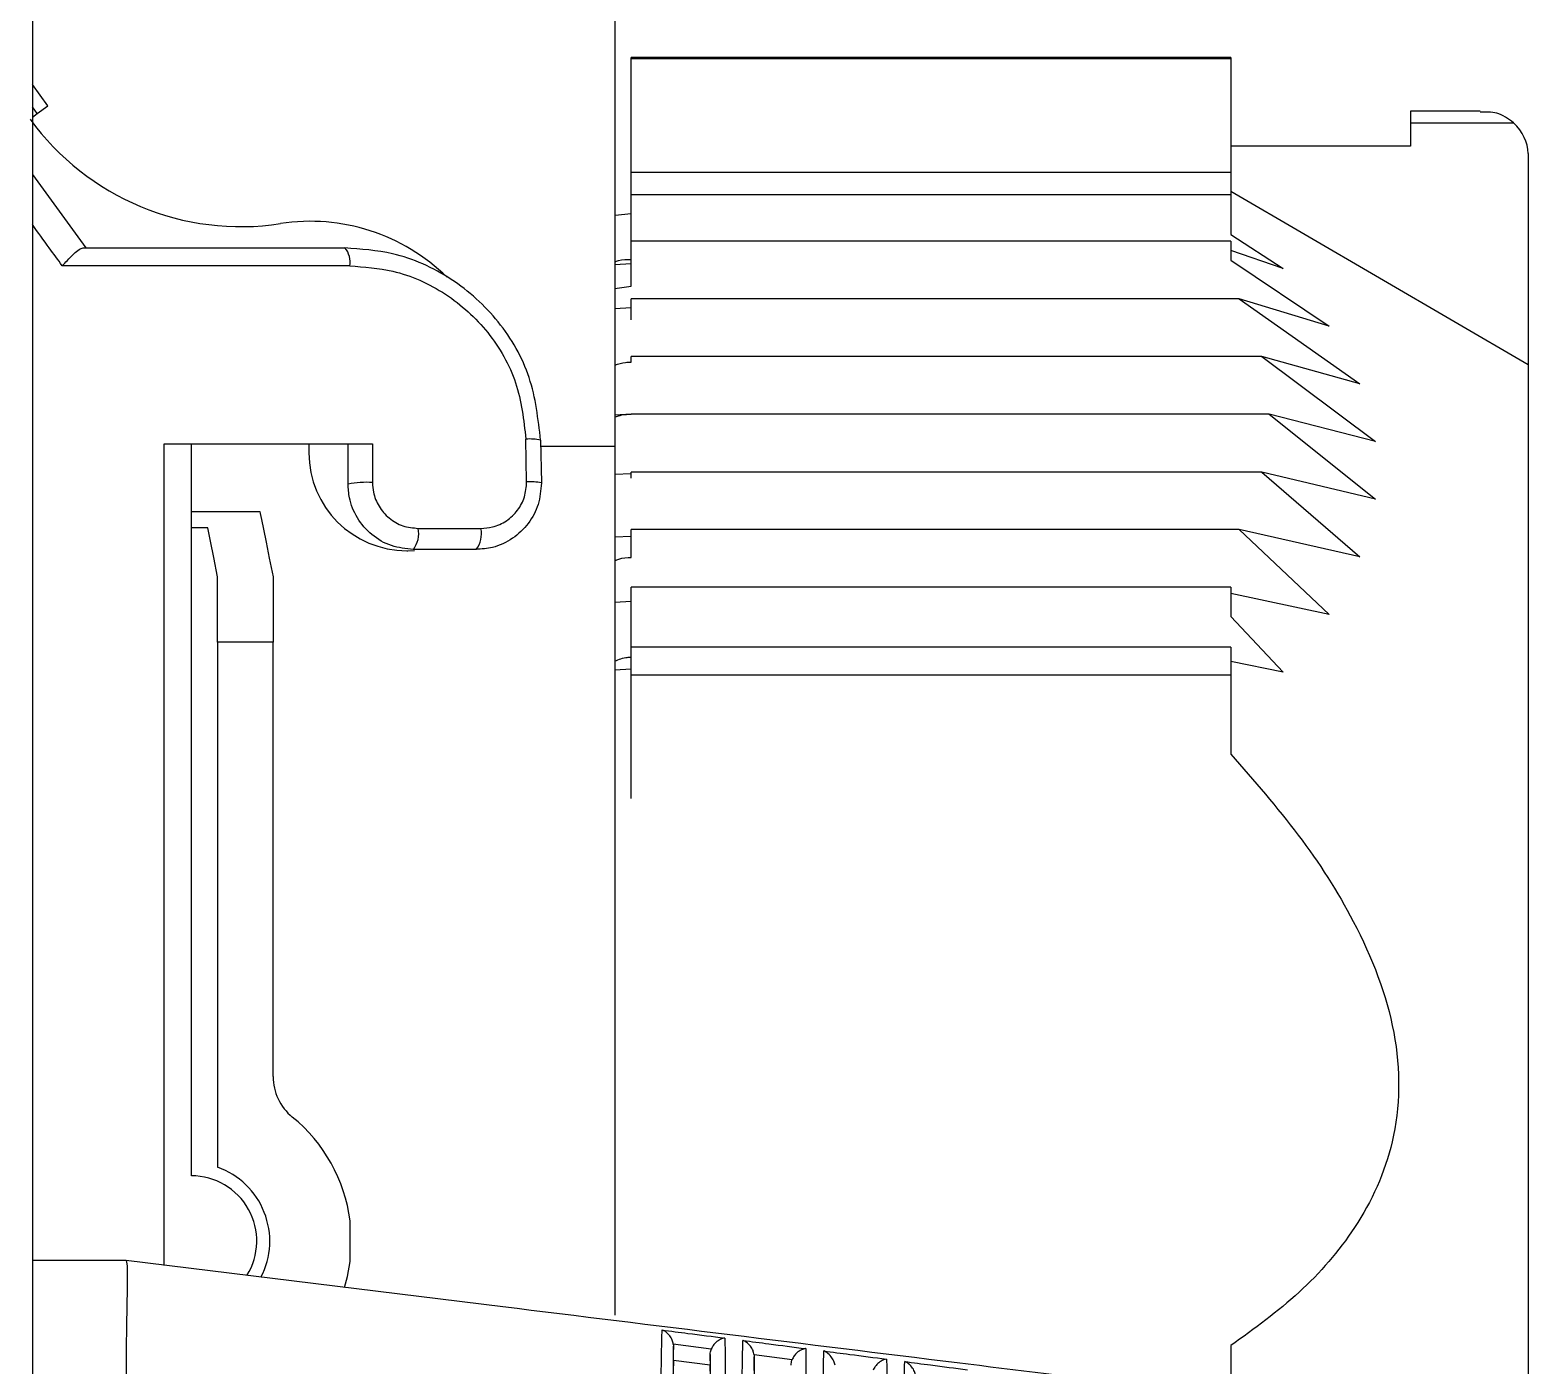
# Model space of a CAD drawing. Extents: x 7 to 135, y 3 to 97.
# Drawn here: x 132.733 to 133.881, y 42.022 to 43.045 of the extents above; entities that cross this region are included whole.
import ezdxf

# ---------------------------------------------------------------- set-up
doc = ezdxf.new("R2010")
doc.units = 0
doc.header["$MEASUREMENT"] = 0
doc.layers.add('OBJECT', color=7, linetype='CONTINUOUS')

msp = doc.modelspace()

# ---------------------------------------------------------------- linework, layer by layer
at = {"layer": 'OBJECT'}
for p, q in [((132.7346, 44.7015), (132.7346, 40.7239)), ((133.1811, 43.2564), (133.1811, 42.7255)), ((133.6533, 43.0234), (133.1936, 43.0234)), ((133.1936, 43.0225), (133.1936, 43.0234)), ((133.6533, 43.0225), (133.1936, 43.0225)), ((133.1936, 42.9354), (133.1936, 43.0225)), ((133.6533, 43.0234), (133.6533, 43.0225)), ((133.6533, 43.0225), (133.6533, 42.9354)), ((132.7465, 42.9863), (132.7346, 43.0027)), ((132.7384, 42.9804), (132.7346, 42.9856)), ((132.7384, 42.9804), (132.7465, 42.9863)), ((132.7346, 42.9776), (132.7384, 42.9804)), ((133.8443, 42.9823), (133.7911, 42.9823)), ((133.7911, 42.9823), (133.7911, 42.9734)), ((133.7911, 42.9734), (133.7911, 42.9556)), ((133.7911, 42.9734), (133.87, 42.9734)), ((133.7911, 42.9556), (133.6533, 42.9556)), ((133.8811, 42.9499), (133.8811, 42.7879)), ((132.7346, 42.9337), (132.7755, 42.8775)), ((133.6533, 42.9354), (133.1936, 42.9354)), ((133.1936, 42.9183), (133.1936, 42.9354)), ((133.6533, 42.9354), (133.6533, 42.9183)), ((133.1936, 42.8826), (133.1936, 42.9183)), ((133.6533, 42.9183), (133.1936, 42.9183)), ((133.8811, 42.7879), (133.6533, 42.9207)), ((133.6533, 42.9183), (133.6533, 42.8877)), ((133.1936, 42.8483), (133.1936, 42.8826)), ((133.6533, 42.8826), (133.1936, 42.8826)), ((133.6533, 42.8877), (133.6935, 42.8617)), ((133.6533, 42.8826), (133.6533, 42.8681)), ((133.6935, 42.8617), (133.6533, 42.8754)), ((133.1936, 42.8654), (133.1811, 42.8646)), ((133.6533, 42.8681), (133.7286, 42.8175)), ((133.1811, 42.8463), (133.1936, 42.8483)), ((133.1936, 42.8224), (133.1936, 42.8384)), ((133.6598, 42.8384), (133.1936, 42.8384)), ((133.6598, 42.8384), (133.7523, 42.7733)), ((133.7286, 42.8175), (133.6598, 42.8384)), ((133.1936, 42.8316), (133.1811, 42.8308)), ((133.1936, 42.79), (133.1936, 42.7942)), ((133.6771, 42.7942), (133.1936, 42.7942)), ((133.6771, 42.7942), (133.7643, 42.7291)), ((133.7523, 42.7733), (133.6771, 42.7942)), ((133.8811, 42.7879), (133.8811, 41.9203)), ((133.1936, 42.75), (133.1811, 42.7493)), ((133.6828, 42.75), (133.1936, 42.75)), ((133.6828, 42.75), (133.7643, 42.685)), ((133.7643, 42.7291), (133.6828, 42.75)), ((133.1135, 42.6982), (133.1129, 42.731)), ((132.8566, 42.1665), (132.8566, 42.7275)), ((132.9466, 42.7275), (132.9466, 42.7205)), ((132.9766, 42.6965), (132.9766, 42.7275)), ((132.9953, 42.7275), (132.9953, 42.6976)), ((133.1242, 42.7301), (133.1248, 42.6974)), ((133.1243, 42.7255), (133.1811, 42.7255)), ((133.1811, 42.7255), (133.1811, 42.0598)), ((133.1936, 42.7045), (133.1811, 42.7038)), ((133.1936, 42.701), (133.1936, 42.7058)), ((133.6771, 42.7058), (133.1936, 42.7058)), ((133.6771, 42.7058), (133.7523, 42.6408)), ((133.7643, 42.685), (133.6771, 42.7058)), ((132.8566, 42.6755), (132.9089, 42.6755)), ((132.869, 42.663), (132.8566, 42.663)), ((133.1936, 42.6403), (133.1936, 42.6617)), ((133.6598, 42.6617), (133.1936, 42.6617)), ((133.6598, 42.6617), (133.7286, 42.5966)), ((133.7523, 42.6408), (133.6598, 42.6617)), ((133.1936, 42.6565), (133.1811, 42.6558)), ((133.0216, 42.6455), (133.0225, 42.6455)), ((133.0225, 42.6455), (133.0275, 42.6457)), ((133.0748, 42.6465), (133.0266, 42.6465)), ((132.8766, 42.5755), (132.8766, 42.6255)), ((132.9191, 42.6255), (132.9191, 42.5755)), ((133.1936, 42.5717), (133.1936, 42.6175)), ((133.6533, 42.6175), (133.1936, 42.6175)), ((133.6533, 42.6175), (133.6533, 42.595)), ((133.1936, 42.6065), (133.1811, 42.6058)), ((133.7286, 42.5966), (133.6533, 42.6128)), ((133.6533, 42.595), (133.6935, 42.5524)), ((132.9191, 42.5755), (132.8766, 42.5755)), ((132.8766, 42.5755), (132.8766, 42.1731)), ((132.9191, 42.2426), (132.9191, 42.5755)), ((133.6533, 42.5717), (133.1936, 42.5717)), ((133.1936, 42.5501), (133.1936, 42.5717)), ((133.6533, 42.5717), (133.6533, 42.5501)), ((133.6935, 42.5524), (133.6533, 42.5607)), ((133.1936, 42.5546), (133.1811, 42.5539)), ((133.1936, 42.4557), (133.1936, 42.5501)), ((133.6533, 42.5501), (133.1936, 42.5501)), ((133.6533, 42.5501), (133.6533, 42.4895)), ((132.9781, 42.1009), (132.9781, 42.1321)), ((132.8066, 42.1015), (132.7346, 42.1015)), ((132.8066, 42.1015), (132.8066, 42.1015)), ((133.0953, 42.0661), (132.8066, 42.1015)), ((133.255, 42.0337), (133.2259, 42.0374)), ((133.226, 42.025), (133.226, 42.036)), ((133.6533, 42.0364), (133.6533, 42.0017)), ((133.2542, 42.0215), (133.226, 42.025)), ((133.2542, 42.0297), (133.2542, 42.0215)), ((133.317, 42.0256), (133.2879, 42.0294)), ((133.288, 42.0174), (133.288, 42.0279))]:
    msp.add_line(p, q, dxfattribs=at)
at = {"layer": 'OBJECT', "flags": 128}
for points in [[(133.1936, 42.9035), (133.1814, 42.9023), (133.1811, 42.9022)], [(132.9089, 42.6755), (132.9093, 42.674), (132.9102, 42.6694), (132.9117, 42.6621), (132.9137, 42.6521), (132.9162, 42.6397), (132.9191, 42.6255)], [(132.8766, 42.6255), (132.8736, 42.6402), (132.8711, 42.6528), (132.869, 42.663)], [(133.0304, 42.6626), (133.0594, 42.6626), (133.0785, 42.6625)], [(132.9739, 42.081), (132.9761, 42.0894), (132.9781, 42.1009)]]:
    msp.add_lwpolyline(points, dxfattribs=at)
at = {"layer": 'OBJECT'}
for centre, radius, start, end in [((132.8946, 43.0938), 0.2, 216, 278.6957), ((132.9475, 42.7479), 0.15, 45.5808, 98.6957), ((132.9615, 42.8667), 0.0167, 349.6954, 40.2437), ((133.1159, 42.6945), 0.0366, 76.876, 94.6669), ((133.0216, 42.7205), 0.075, 180, 270), ((132.9899, 42.6306), 0.0673, 85.3356, 101.3652), ((133.1165, 42.6609), 0.0374, 77.2268, 94.5803), ((133.0112, 42.6586), 0.0196, 322.0015, 11.8115), ((133.0594, 42.6585), 0.0195, 321.9627, 11.8116), ((132.9591, 42.2426), 0.04, 180, 230.8931), ((132.8566, 42.1165), 0.1225, 7.326, 50.8931), ((132.8566, 42.1165), 0.06, 332.5314, 70.5288), ((132.8566, 42.1165), 0.05, 328.1886, 90)]:
    msp.add_arc(centre, radius, start, end, dxfattribs=at)
msp.add_ellipse((133.8186, 42.9499), major_axis=(0.0625, 0), ratio=0.662083, start_param=0, end_param=0.605219, dxfattribs=at)
for points, knots in [([(133.87, 42.9734), (133.8659, 42.9764), (133.8584, 42.982), (133.8487, 42.9816), (133.8443, 42.9814)], [0, 0, 0, 0, 0.5448605, 1, 1, 1, 1]), ([(132.7575, 42.8638), (132.7542, 42.8684), (132.7466, 42.8789), (132.7389, 42.8894), (132.7346, 42.8954)], [0, 0, 0, 0, 0.433754, 1, 1, 1, 1]), ([(132.7575, 42.8638), (132.7576, 42.8639), (132.7589, 42.8652), (132.762, 42.8685), (132.7664, 42.873), (132.7705, 42.8767), (132.7725, 42.8773), (132.7735, 42.8775)], [0, 0, 0, 0, 0.008356, 0.186426, 0.481884, 0.747042, 1, 1, 1, 1]), ([(132.7735, 42.8775), (132.8358, 42.8775), (132.9027, 42.8775), (132.9695, 42.8775), (132.9742, 42.8775)], [0, 0, 0, 0, 0.930023, 1, 1, 1, 1]), ([(133.1242, 42.7301), (133.1223, 42.7464), (133.1187, 42.7791), (133.0935, 42.8226), (133.0569, 42.8557), (133.015, 42.8745), (132.9865, 42.8766), (132.9742, 42.8775)], [0, 0, 0, 0, 0.208662, 0.417283, 0.626122, 0.838941, 1, 1, 1, 1]), ([(133.1811, 42.8668), (133.182, 42.8672), (133.186, 42.8687), (133.1903, 42.8687), (133.1936, 42.8686)], [0, 0, 0, 0, 0.2331028, 1, 1, 1, 1]), ([(132.9779, 42.8637), (132.9732, 42.8637), (132.8998, 42.8638), (132.8263, 42.8638), (132.7575, 42.8638)], [0, 0, 0, 0, 0.063733, 1, 1, 1, 1]), ([(132.9779, 42.8637), (132.989, 42.8629), (133.0146, 42.8611), (133.0523, 42.8441), (133.0853, 42.8142), (133.1079, 42.775), (133.1113, 42.7456), (133.1129, 42.731)], [0, 0, 0, 0, 0.161508, 0.374624, 0.583394, 0.791695, 1, 1, 1, 1]), ([(133.1811, 42.7877), (133.1838, 42.7886), (133.1879, 42.7899), (133.1922, 42.79), (133.1936, 42.79)], [0, 0, 0, 0, 0.661635, 1, 1, 1, 1]), ([(133.1811, 42.7477), (133.1829, 42.7484), (133.1869, 42.75), (133.1912, 42.75), (133.1936, 42.75)], [0, 0, 0, 0, 0.442946, 1, 1, 1, 1]), ([(132.8356, 42.7275), (132.866, 42.7275), (132.9192, 42.7275), (132.9725, 42.7275), (132.9953, 42.7275)], [0, 0, 0, 0, 0.571196, 1, 1, 1, 1]), ([(132.8356, 42.0979), (132.8356, 42.1026), (132.8356, 42.3128), (132.8356, 42.5225), (132.8356, 42.7275)], [0, 0, 0, 0, 0.022315, 1, 1, 1, 1]), ([(133.0266, 42.6465), (133.0209, 42.6471), (133.0095, 42.6482), (132.9943, 42.6571), (132.9831, 42.6701), (132.9774, 42.684), (132.9768, 42.693), (132.9766, 42.6965)], [0, 0, 0, 0, 0.21954, 0.440494, 0.657208, 0.867456, 1, 1, 1, 1]), ([(132.9953, 42.6976), (132.9955, 42.6952), (132.9959, 42.6889), (132.9999, 42.6791), (133.0078, 42.67), (133.0184, 42.6637), (133.0264, 42.663), (133.0304, 42.6626)], [0, 0, 0, 0, 0.131882, 0.34099, 0.55715, 0.778708, 1, 1, 1, 1]), ([(133.1248, 42.6974), (133.1243, 42.6918), (133.1234, 42.6807), (133.1153, 42.6658), (133.1031, 42.6542), (133.0888, 42.6475), (133.079, 42.6468), (133.0748, 42.6465)], [0, 0, 0, 0, 0.207762, 0.414246, 0.624283, 0.84038, 1, 1, 1, 1]), ([(133.0785, 42.6625), (133.0814, 42.6628), (133.0884, 42.6633), (133.0983, 42.6679), (133.1069, 42.676), (133.1126, 42.6865), (133.1132, 42.6943), (133.1135, 42.6982)], [0, 0, 0, 0, 0.160433, 0.37763, 0.588082, 0.793922, 1, 1, 1, 1]), ([(133.1811, 42.6378), (133.1821, 42.6383), (133.186, 42.6401), (133.1904, 42.6402), (133.1936, 42.6403)], [0, 0, 0, 0, 0.255711, 1, 1, 1, 1]), ([(133.1811, 42.561), (133.1842, 42.5622), (133.1883, 42.5638), (133.1926, 42.5639), (133.1936, 42.5639)], [0, 0, 0, 0, 0.771147, 1, 1, 1, 1]), ([(133.6533, 42.4895), (133.6711, 42.4692), (133.7066, 42.4286), (133.7525, 42.3575), (133.784, 42.2761), (133.7827, 42.193), (133.7518, 42.1267), (133.7073, 42.0754), (133.6713, 42.0494), (133.6533, 42.0364)], [0, 0, 0, 0, 0.132478, 0.264598, 0.424795, 0.586022, 0.731881, 0.865749, 1, 1, 1, 1]), ([(132.8066, 42.1015), (132.8069, 42.1001), (132.8074, 42.0974), (132.8073, 42.0766), (132.8065, 42.0469), (132.8066, 42.022), (132.8066, 42.01)], [0, 0, 0, 0, 0.253585, 0.507165, 0.760848, 1, 1, 1, 1]), ([(133.8017, 41.9788), (133.796, 41.9795), (133.7676, 41.9831), (133.6482, 41.9978), (133.4184, 42.0263), (133.2113, 42.0518), (133.0953, 42.0661)], [0, 0, 0, 0, 0.024148, 0.120739, 0.507103, 1, 1, 1, 1]), ([(133.2159, 41.957), (133.2159, 41.9634), (133.2162, 41.9829), (133.2166, 42.0121), (133.217, 42.0351), (133.2172, 42.045), (133.2173, 42.0477), (133.2173, 42.0484)], [0, 0, 0, 0, 0.147377, 0.444496, 0.741155, 0.94022, 1, 1, 1, 1]), ([(133.2173, 42.0484), (133.2239, 42.0475), (133.24, 42.0454), (133.256, 42.0434), (133.2654, 42.0421)], [0, 0, 0, 0, 0.412556, 1, 1, 1, 1]), ([(133.2259, 42.0374), (133.2257, 42.0385), (133.2252, 42.0409), (133.2231, 42.0443), (133.2204, 42.0469), (133.2183, 42.048), (133.2174, 42.0483), (133.2173, 42.0484)], [0, 0, 0, 0, 0.192788, 0.42965, 0.749297, 0.992263, 1, 1, 1, 1]), ([(133.2654, 42.0421), (133.2654, 42.0421), (133.2642, 42.042), (133.2619, 42.0413), (133.2589, 42.0393), (133.2564, 42.0366), (133.2555, 42.0346), (133.255, 42.0337)], [0, 0, 0, 0, 0.007981, 0.299092, 0.602914, 0.800701, 1, 1, 1, 1]), ([(133.2654, 42.0421), (133.2654, 42.0415), (133.2655, 42.0392), (133.2656, 42.0306), (133.2657, 42.0105), (133.2656, 41.9806), (133.2655, 41.9591), (133.2654, 41.9506)], [0, 0, 0, 0, 0.059553, 0.208064, 0.505163, 0.802608, 1, 1, 1, 1]), ([(133.226, 42.036), (133.2259, 42.0311), (133.2257, 42.0214), (133.2255, 41.9926), (133.2254, 41.9679), (133.2253, 41.9548)], [0, 0, 0, 0, 0.320861, 0.641679, 1, 1, 1, 1]), ([(133.2259, 42.0374), (133.2259, 42.0374), (133.226, 42.0369), (133.226, 42.0365), (133.226, 42.036)], [0, 0, 0, 0, 0.0203071, 1, 1, 1, 1]), ([(133.2542, 42.0297), (133.2543, 42.0309), (133.2545, 42.0323), (133.2549, 42.0335), (133.255, 42.0337)], [0, 0, 0, 0, 0.9040635, 1, 1, 1, 1]), ([(133.2779, 41.9489), (133.278, 41.9554), (133.2782, 41.9749), (133.2786, 42.0041), (133.279, 42.027), (133.2792, 42.0369), (133.2793, 42.0397), (133.2793, 42.0403)], [0, 0, 0, 0, 0.148954, 0.449261, 0.749101, 0.940502, 1, 1, 1, 1]), ([(133.2793, 42.0403), (133.2859, 42.0395), (133.302, 42.0374), (133.318, 42.0353), (133.3274, 42.0341)], [0, 0, 0, 0, 0.412527, 1, 1, 1, 1]), ([(133.2879, 42.0294), (133.2876, 42.0305), (133.2871, 42.0329), (133.285, 42.0364), (133.2823, 42.0389), (133.2802, 42.04), (133.2794, 42.0403), (133.2793, 42.0403)], [0, 0, 0, 0, 0.197195, 0.440804, 0.768929, 0.992204, 1, 1, 1, 1]), ([(133.3274, 42.0341), (133.3274, 42.0341), (133.3263, 42.034), (133.324, 42.0333), (133.321, 42.0313), (133.3185, 42.0286), (133.3175, 42.0266), (133.317, 42.0256)], [0, 0, 0, 0, 0.008079, 0.282732, 0.5938, 0.796128, 1, 1, 1, 1]), ([(133.3274, 42.0341), (133.3274, 42.0334), (133.3275, 42.031), (133.3276, 42.0221), (133.3277, 42.0016), (133.3276, 41.9718), (133.3274, 41.9507), (133.3274, 41.9426)], [0, 0, 0, 0, 0.059279, 0.209423, 0.509833, 0.8106, 1, 1, 1, 1]), ([(133.3399, 41.9409), (133.34, 41.9474), (133.3402, 41.9669), (133.3406, 41.9962), (133.341, 42.0188), (133.3412, 42.0288), (133.3413, 42.0316), (133.3413, 42.0323)], [0, 0, 0, 0, 0.150605, 0.454244, 0.757411, 0.940777, 1, 1, 1, 1]), ([(133.3413, 42.0323), (133.3479, 42.0314), (133.364, 42.0293), (133.38, 42.0272), (133.3894, 42.026)], [0, 0, 0, 0, 0.412497, 1, 1, 1, 1]), ([(133.3499, 42.0214), (133.3496, 42.0225), (133.349, 42.0249), (133.3468, 42.0284), (133.3441, 42.0309), (133.3421, 42.032), (133.3414, 42.0323), (133.3413, 42.0323)], [0, 0, 0, 0, 0.201837, 0.452546, 0.789369, 0.992111, 1, 1, 1, 1]), ([(133.226, 42.025), (133.2259, 42.0175), (133.2257, 42.0024), (133.2255, 41.9723), (133.2255, 41.9522), (133.2255, 41.9449)], [0, 0, 0, 0, 0.390005, 0.779955, 1, 1, 1, 1]), ([(133.2549, 41.9484), (133.2548, 41.9603), (133.2548, 41.984), (133.2546, 42.0136), (133.2543, 42.0242), (133.2542, 42.0297)], [0, 0, 0, 0, 0.327832, 0.655736, 1, 1, 1, 1]), ([(133.2548, 41.9417), (133.2547, 41.9546), (133.2547, 41.9805), (133.2544, 42.0069), (133.2543, 42.0178), (133.2542, 42.0215)], [0, 0, 0, 0, 0.396562, 0.79319, 1, 1, 1, 1]), ([(133.288, 42.0279), (133.2879, 42.0228), (133.2877, 42.0127), (133.2875, 41.9838), (133.2874, 41.9595), (133.2874, 41.9468)], [0, 0, 0, 0, 0.3247441, 0.6494484, 1, 1, 1, 1]), ([(133.2879, 42.0294), (133.2879, 42.0294), (133.288, 42.0288), (133.288, 42.0283), (133.288, 42.0279)], [0, 0, 0, 0, 0.0985, 1, 1, 1, 1]), ([(133.3162, 42.0215), (133.3163, 42.0227), (133.3165, 42.0242), (133.317, 42.0255), (133.317, 42.0256)], [0, 0, 0, 0, 0.873696, 1, 1, 1, 1]), ([(133.3894, 42.026), (133.3894, 42.026), (133.3886, 42.0259), (133.3866, 42.0254), (133.3836, 42.0236), (133.3808, 42.0208), (133.3796, 42.0186), (133.3791, 42.0176)], [0, 0, 0, 0, 0.0081507, 0.2069055, 0.5377494, 0.7912597, 1, 1, 1, 1]), ([(133.3894, 42.026), (133.3894, 42.0253), (133.3895, 42.0227), (133.3896, 42.0136), (133.3897, 41.9927), (133.3896, 41.9629), (133.3894, 41.9423), (133.3894, 41.9345)], [0, 0, 0, 0, 0.0590024, 0.2108554, 0.5147326, 0.8189782, 1, 1, 1, 1]), ([(133.4019, 41.9329), (133.402, 41.9394), (133.4022, 41.959), (133.4026, 41.9883), (133.403, 42.0107), (133.4032, 42.0206), (133.4033, 42.0235), (133.4033, 42.0242)], [0, 0, 0, 0, 0.152332, 0.45946, 0.766109, 0.941052, 1, 1, 1, 1]), ([(133.4033, 42.0242), (133.4099, 42.0233), (133.426, 42.0212), (133.442, 42.0191), (133.4514, 42.0179)], [0, 0, 0, 0, 0.412464, 1, 1, 1, 1]), ([(133.4118, 42.0133), (133.4116, 42.0144), (133.4109, 42.0169), (133.4086, 42.0204), (133.406, 42.0229), (133.4041, 42.0239), (133.4034, 42.0242), (133.4033, 42.0242)], [0, 0, 0, 0, 0.20674, 0.464932, 0.810713, 0.992038, 1, 1, 1, 1])]:
    msp.add_open_spline(points, degree=3, knots=knots, dxfattribs=at)

doc.saveas('drawing.dxf')
